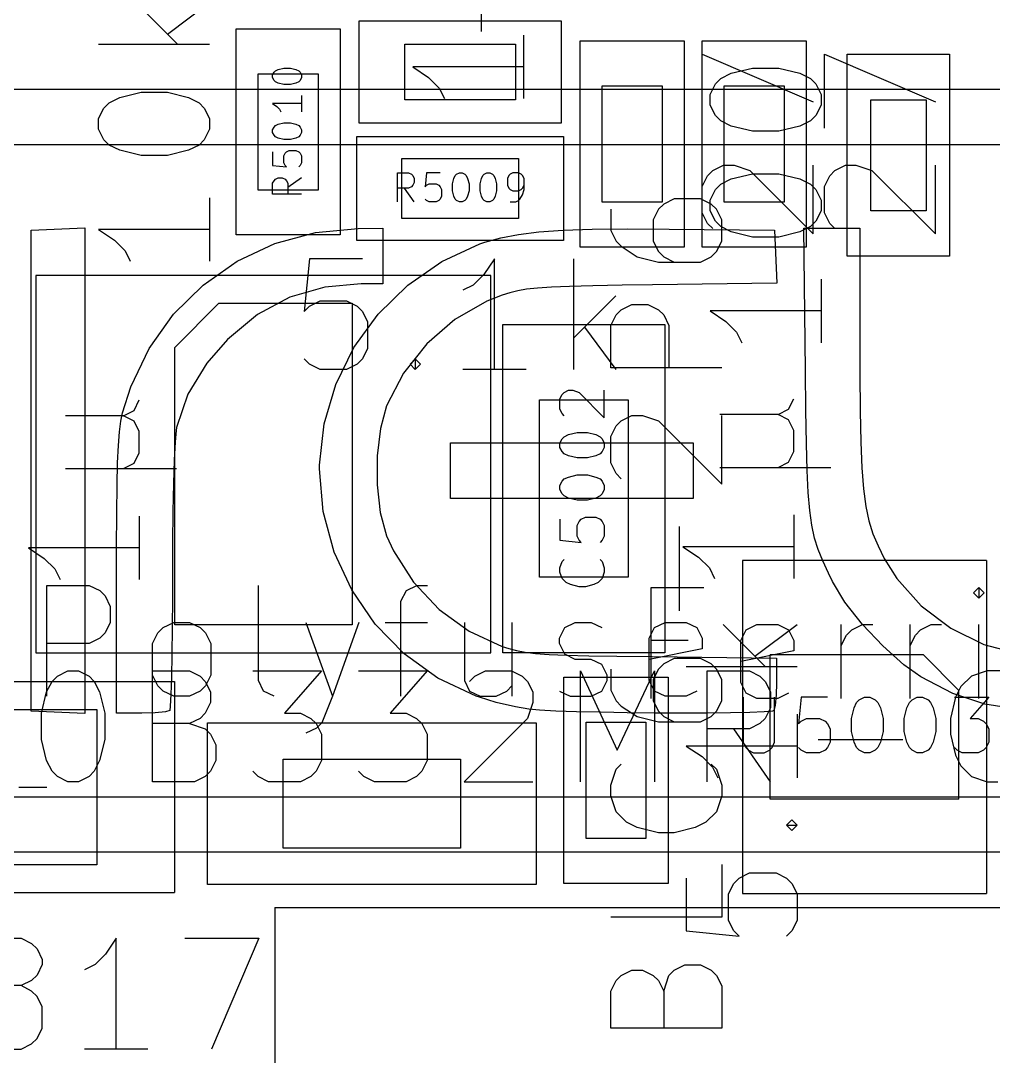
# Model space of a CAD drawing. Extents: x 0 to 141, y 0 to 216.
# Drawn here: x 107.6 to 116.36, y 23.16 to 32.5 of the extents above; entities that cross this region are included whole.
import ezdxf

# ---------------------------------------------------------------- set-up
doc = ezdxf.new("R2010")
doc.units = 0
doc.layers.get('0').update_dxf_attribs({"linetype": 'CONTINUOUS'})

msp = doc.modelspace()

# ---------------------------------------------------------------- linework, layer by layer
at = {"color": 0}
for p, q in [((111.748, 33.3981), (111.748, 32.399)), ((108.634, 32.6609), (109.014, 32.2805)), ((108.919, 32.3756), (109.3, 32.6609)), ((110.647, 31.5736), (110.647, 32.4941)), ((110.647, 32.4941), (112.467, 32.4941)), ((112.467, 32.4941), (112.467, 31.5736)), ((109.538, 32.4239), (110.477, 32.4239)), ((109.538, 30.5649), (109.538, 32.4239)), ((110.477, 32.4239), (110.477, 30.5649)), ((112.13, 32.3646), (112.13, 31.7941)), ((112.638, 30.4546), (112.638, 32.3136)), ((112.638, 32.3136), (113.578, 32.3136)), ((113.578, 32.3136), (113.578, 30.4546)), ((113.738, 30.4546), (113.738, 32.3136)), ((113.738, 32.3136), (114.677, 32.3136)), ((114.677, 32.3136), (114.677, 30.4546)), ((109.3, 32.2805), (108.3, 32.2805)), ((111.058, 31.7845), (111.058, 32.2847)), ((111.058, 32.2847), (112.058, 32.2847)), ((112.058, 32.2847), (112.058, 31.7845)), ((113.74, 31.5268), (113.74, 32.1937)), ((113.74, 32.1937), (114.74, 31.7652)), ((114.84, 31.5268), (114.84, 32.1937)), ((114.84, 32.1937), (115.841, 31.7652)), ((115.047, 32.1937), (115.968, 32.1937)), ((115.047, 30.3747), (115.047, 32.1937)), ((115.968, 32.1937), (115.968, 30.3747)), ((109.737, 32.0187), (110.278, 32.0187)), ((109.737, 30.9687), (109.737, 32.0187)), ((109.868, 32.0077), (109.881, 32.0325)), ((109.881, 32.0325), (109.893, 32.0449)), ((109.893, 32.0449), (109.918, 32.0573)), ((109.918, 32.0573), (109.968, 32.0697)), ((109.968, 32.0697), (110.03, 32.0697)), ((110.03, 32.0697), (110.078, 32.0573)), ((110.078, 32.0573), (110.103, 32.0449)), ((110.103, 32.0449), (110.115, 32.0325)), ((110.115, 32.0325), (110.127, 32.0077)), ((110.278, 32.0187), (110.278, 30.9687)), ((112.13, 32.0794), (111.131, 32.0794)), ((111.131, 32.0794), (111.272, 31.9843)), ((113.906, 31.9746), (114.001, 32.0228)), ((114.001, 32.0228), (114.191, 32.0697)), ((114.191, 32.0697), (114.429, 32.0697)), ((114.429, 32.0697), (114.62, 32.0228)), ((114.62, 32.0228), (114.715, 31.9746)), ((109.868, 31.9829), (109.868, 32.0077)), ((109.881, 31.9581), (109.868, 31.9829)), ((109.893, 31.9457), (109.881, 31.9581)), ((109.918, 31.9333), (109.893, 31.9457)), ((109.968, 31.9209), (109.918, 31.9333)), ((110.078, 31.9333), (110.03, 31.9209)), ((110.103, 31.9457), (110.078, 31.9333)), ((110.115, 31.9581), (110.103, 31.9457)), ((110.127, 31.9829), (110.115, 31.9581)), ((110.127, 32.0077), (110.127, 31.9829)), ((111.272, 31.9843), (111.369, 31.8892)), ((113.811, 31.8313), (113.858, 31.9278)), ((113.858, 31.9278), (113.906, 31.9746)), ((114.715, 31.9746), (114.763, 31.9278)), ((114.763, 31.9278), (114.81, 31.8313)), ((102.085, 31.8782), (126.661, 31.8782)), ((108.49, 31.8037), (108.682, 31.852)), ((108.682, 31.852), (108.919, 31.852)), ((108.919, 31.852), (109.11, 31.8037)), ((110.03, 31.9209), (109.968, 31.9209)), ((111.369, 31.8892), (111.416, 31.7941)), ((112.838, 30.8598), (112.838, 31.9098)), ((112.838, 31.9098), (113.378, 31.9098)), ((113.378, 31.9098), (113.378, 30.8598)), ((113.811, 31.7362), (113.811, 31.8313)), ((113.938, 30.8598), (113.938, 31.9098)), ((113.938, 31.9098), (114.478, 31.9098)), ((114.478, 31.9098), (114.478, 30.8598)), ((114.81, 31.8313), (114.81, 31.7362)), ((108.348, 31.7087), (108.395, 31.7555)), ((108.395, 31.7555), (108.49, 31.8037)), ((109.11, 31.8037), (109.206, 31.7555)), ((109.206, 31.7555), (109.252, 31.7087)), ((110.127, 31.7486), (109.868, 31.7486)), ((109.868, 31.7486), (109.905, 31.7238)), ((110.127, 31.823), (110.127, 31.6742)), ((112.058, 31.7845), (111.058, 31.7845)), ((113.858, 31.6411), (113.811, 31.7362)), ((114.81, 31.7362), (114.763, 31.6411)), ((115.258, 31.7845), (115.758, 31.7845)), ((115.258, 30.784), (115.258, 31.7845)), ((115.758, 31.7845), (115.758, 30.784)), ((108.3, 31.6136), (108.348, 31.7087)), ((109.252, 31.7087), (109.3, 31.6136)), ((109.905, 31.7238), (109.93, 31.699)), ((109.93, 31.699), (109.942, 31.6742)), ((108.3, 31.5185), (108.3, 31.6136)), ((109.3, 31.6136), (109.3, 31.5185)), ((109.881, 31.5378), (109.893, 31.5502)), ((109.893, 31.5502), (109.918, 31.5626)), ((109.918, 31.5626), (109.968, 31.575)), ((109.968, 31.575), (110.03, 31.575)), ((110.03, 31.575), (110.078, 31.5626)), ((110.078, 31.5626), (110.103, 31.5502)), ((110.103, 31.5502), (110.115, 31.5378)), ((112.467, 31.5736), (110.647, 31.5736)), ((113.906, 31.5943), (113.858, 31.6411)), ((114.001, 31.5461), (113.906, 31.5943)), ((114.715, 31.5943), (114.62, 31.5461)), ((114.763, 31.6411), (114.715, 31.5943)), ((108.348, 31.4234), (108.3, 31.5185)), ((109.3, 31.5185), (109.252, 31.4234)), ((109.868, 31.513), (109.881, 31.5378)), ((109.868, 31.4882), (109.868, 31.513)), ((109.881, 31.4634), (109.868, 31.4882)), ((109.893, 31.4509), (109.881, 31.4634)), ((110.115, 31.4634), (110.103, 31.4509)), ((110.115, 31.5378), (110.127, 31.513)), ((110.127, 31.4882), (110.115, 31.4634)), ((110.127, 31.513), (110.127, 31.4882)), ((114.191, 31.4992), (114.001, 31.5461)), ((114.429, 31.4992), (114.191, 31.4992)), ((114.62, 31.5461), (114.429, 31.4992)), ((126.661, 31.3779), (102.085, 31.3779)), ((108.395, 31.3752), (108.348, 31.4234)), ((108.49, 31.3283), (108.395, 31.3752)), ((109.206, 31.3752), (109.11, 31.3283)), ((109.252, 31.4234), (109.206, 31.3752)), ((109.918, 31.4386), (109.893, 31.4509)), ((109.968, 31.4262), (109.918, 31.4386)), ((110.03, 31.4262), (109.968, 31.4262)), ((110.078, 31.4386), (110.03, 31.4262)), ((110.103, 31.4509), (110.078, 31.4386)), ((110.628, 31.4537), (112.488, 31.4537)), ((110.628, 30.5139), (110.628, 31.4537)), ((112.488, 31.4537), (112.488, 30.5139)), ((108.682, 31.2801), (108.49, 31.3283)), ((108.919, 31.2801), (108.682, 31.2801)), ((109.11, 31.3283), (108.919, 31.2801)), ((109.868, 31.3145), (109.868, 31.1905)), ((109.968, 31.2773), (109.98, 31.3021)), ((109.968, 31.2153), (109.968, 31.2773)), ((109.98, 31.3021), (109.992, 31.3145)), ((109.992, 31.3145), (110.017, 31.3269)), ((110.017, 31.3269), (110.078, 31.3269)), ((110.078, 31.3269), (110.103, 31.3145)), ((110.103, 31.3145), (110.115, 31.3021)), ((110.115, 31.3021), (110.127, 31.2773)), ((110.127, 31.2773), (110.127, 31.2153)), ((109.868, 31.1905), (109.992, 31.1781)), ((109.98, 31.1905), (109.968, 31.2153)), ((109.992, 31.1781), (109.98, 31.1905)), ((110.115, 31.1905), (110.103, 31.1781)), ((110.127, 31.2153), (110.115, 31.1905)), ((111.033, 31.2539), (112.083, 31.2539)), ((111.033, 30.7137), (111.033, 31.2539)), ((112.083, 31.2539), (112.083, 30.7137)), ((113.836, 31.1464), (113.931, 31.1933)), ((113.931, 31.1933), (114.026, 31.1933)), ((114.026, 31.1933), (114.169, 31.1464)), ((114.74, 30.5745), (114.74, 31.1933)), ((114.935, 31.1464), (115.03, 31.1933)), ((115.03, 31.1933), (115.125, 31.1933)), ((115.125, 31.1933), (115.269, 31.1464)), ((115.841, 30.5745), (115.841, 31.1933)), ((110.994, 30.8639), (110.994, 31.1244)), ((110.994, 31.1244), (111.093, 31.1244)), ((111.093, 31.1244), (111.118, 31.112)), ((111.118, 31.112), (111.131, 31.0996)), ((111.131, 31.0996), (111.143, 31.0747)), ((111.254, 31.1244), (111.242, 31.0003)), ((111.379, 31.1244), (111.254, 31.1244)), ((111.501, 31.0747), (111.514, 31.0996)), ((111.514, 31.0996), (111.526, 31.112)), ((111.526, 31.112), (111.551, 31.1244)), ((111.551, 31.1244), (111.576, 31.1244)), ((111.576, 31.1244), (111.601, 31.112)), ((111.601, 31.112), (111.613, 31.0996)), ((111.613, 31.0996), (111.625, 31.0747)), ((111.749, 31.0747), (111.762, 31.0996)), ((111.762, 31.0996), (111.774, 31.112)), ((111.774, 31.112), (111.799, 31.1244)), ((111.799, 31.1244), (111.824, 31.1244)), ((111.824, 31.1244), (111.849, 31.112)), ((111.849, 31.112), (111.861, 31.0996)), ((111.861, 31.0996), (111.873, 31.0747)), ((111.997, 31.0996), (111.985, 31.0747)), ((112.01, 31.112), (111.997, 31.0996)), ((112.034, 31.1244), (112.01, 31.112)), ((112.084, 31.1244), (112.034, 31.1244)), ((112.109, 31.112), (112.084, 31.1244)), ((112.121, 31.0996), (112.109, 31.112)), ((112.134, 31.0747), (112.121, 31.0996)), ((113.74, 31.0031), (113.787, 31.0982)), ((113.787, 31.0982), (113.836, 31.1464)), ((114.001, 31.0706), (114.191, 31.1175)), ((114.169, 31.1464), (114.74, 30.5745)), ((114.191, 31.1175), (114.429, 31.1175)), ((114.429, 31.1175), (114.62, 31.0706)), ((114.84, 31.0031), (114.888, 31.0982)), ((114.888, 31.0982), (114.935, 31.1464)), ((115.269, 31.1464), (115.841, 30.5745)), ((109.868, 31.0307), (109.881, 31.0541)), ((109.868, 30.9315), (109.868, 31.0307)), ((109.881, 31.0541), (109.893, 31.0665)), ((109.893, 31.0665), (109.918, 31.0789)), ((109.918, 31.0789), (109.955, 31.0789)), ((109.955, 31.0789), (109.98, 31.0665)), ((109.98, 31.0665), (109.992, 31.0541)), ((109.992, 31.0541), (110.005, 31.0307)), ((110.127, 31.0789), (110.005, 30.9935)), ((110.005, 31.0307), (110.005, 30.9315)), ((111.118, 31.0003), (111.093, 30.9879)), ((111.131, 31.0128), (111.118, 31.0003)), ((111.143, 31.0376), (111.131, 31.0128)), ((111.143, 31.0747), (111.143, 31.0376)), ((111.242, 31.0003), (111.254, 31.0128)), ((111.254, 31.0128), (111.28, 31.0251)), ((111.28, 31.0251), (111.341, 31.0251)), ((111.341, 31.0251), (111.366, 31.0128)), ((111.366, 31.0128), (111.379, 31.0003)), ((111.379, 31.0003), (111.391, 30.9755)), ((111.489, 31.0251), (111.501, 31.0747)), ((111.489, 30.9631), (111.489, 31.0251)), ((111.625, 31.0747), (111.638, 31.0251)), ((111.638, 31.0251), (111.638, 30.9631)), ((111.737, 31.0251), (111.749, 31.0747)), ((111.737, 30.9631), (111.737, 31.0251)), ((111.873, 31.0747), (111.886, 31.0251)), ((111.886, 31.0251), (111.886, 30.9631)), ((111.985, 31.0747), (111.985, 31.0128)), ((111.985, 31.0128), (111.997, 30.9879)), ((112.121, 30.9879), (112.134, 31.0128)), ((112.134, 30.9755), (112.134, 31.0747)), ((113.74, 30.7647), (113.74, 31.0031)), ((113.858, 30.9742), (113.906, 31.0224)), ((113.906, 31.0224), (114.001, 31.0706)), ((114.62, 31.0706), (114.715, 31.0224)), ((114.715, 31.0224), (114.763, 30.9742)), ((114.84, 30.7647), (114.84, 31.0031)), ((109.3, 30.8997), (109.3, 30.3279)), ((110.278, 30.9687), (109.737, 30.9687)), ((110.127, 30.9315), (109.868, 30.9315)), ((111.093, 30.9879), (110.994, 30.9879)), ((111.143, 30.8639), (111.056, 30.9879)), ((111.391, 30.9135), (111.379, 30.8887)), ((111.391, 30.9755), (111.391, 30.9135)), ((111.501, 30.9135), (111.489, 30.9631)), ((111.514, 30.8887), (111.501, 30.9135)), ((111.625, 30.9135), (111.613, 30.8887)), ((111.638, 30.9631), (111.625, 30.9135)), ((111.749, 30.9135), (111.737, 30.9631)), ((111.762, 30.8887), (111.749, 30.9135)), ((111.873, 30.9135), (111.861, 30.8887)), ((111.886, 30.9631), (111.873, 30.9135)), ((111.997, 30.9879), (112.01, 30.9755)), ((112.01, 30.9755), (112.034, 30.9631)), ((112.034, 30.9631), (112.084, 30.9631)), ((112.084, 30.9631), (112.109, 30.9755)), ((112.097, 30.8887), (112.121, 30.9259)), ((112.109, 30.9755), (112.121, 30.9879)), ((112.121, 30.9259), (112.134, 30.9755)), ((113.811, 30.8791), (113.858, 30.9742)), ((114.763, 30.9742), (114.81, 30.8791)), ((111.254, 30.8763), (111.242, 30.8887)), ((111.28, 30.8639), (111.254, 30.8763)), ((111.341, 30.8639), (111.28, 30.8639)), ((111.366, 30.8763), (111.341, 30.8639)), ((111.379, 30.8887), (111.366, 30.8763)), ((111.526, 30.8763), (111.514, 30.8887)), ((111.551, 30.8639), (111.526, 30.8763)), ((111.576, 30.8639), (111.551, 30.8639)), ((111.601, 30.8763), (111.576, 30.8639)), ((111.613, 30.8887), (111.601, 30.8763)), ((111.774, 30.8763), (111.762, 30.8887)), ((111.799, 30.8639), (111.774, 30.8763)), ((111.824, 30.8639), (111.799, 30.8639)), ((111.849, 30.8763), (111.824, 30.8639)), ((111.861, 30.8887), (111.849, 30.8763)), ((112.01, 30.8639), (112.059, 30.8639)), ((112.059, 30.8639), (112.084, 30.8763)), ((112.084, 30.8763), (112.097, 30.8887)), ((113.378, 30.8598), (112.838, 30.8598)), ((113.392, 30.8433), (113.344, 30.7964)), ((113.487, 30.8915), (113.392, 30.8433)), ((113.725, 30.8915), (113.487, 30.8915)), ((113.821, 30.8433), (113.725, 30.8915)), ((113.811, 30.784), (113.811, 30.8791)), ((113.867, 30.7964), (113.821, 30.8433)), ((114.478, 30.8598), (113.938, 30.8598)), ((114.81, 30.8791), (114.81, 30.784)), ((112.083, 30.7137), (111.033, 30.7137)), ((112.915, 30.7964), (112.915, 30.6048)), ((113.344, 30.7964), (113.297, 30.7013)), ((113.787, 30.6696), (113.74, 30.7647)), ((113.858, 30.6889), (113.811, 30.784)), ((113.915, 30.7013), (113.867, 30.7964)), ((114.81, 30.784), (114.763, 30.6889)), ((114.888, 30.6696), (114.84, 30.7647)), ((115.758, 30.784), (115.258, 30.784)), ((107.691, 30.6076), (108.175, 30.6283)), ((108.175, 30.6283), (108.175, 26.2516)), ((110.254, 30.5883), (110.639, 30.6241)), ((110.639, 30.6241), (110.862, 30.6255)), ((110.862, 30.6255), (110.862, 30.1239)), ((112.485, 30.6076), (112.748, 30.6173)), ((112.748, 30.6173), (113.064, 30.62)), ((113.064, 30.62), (113.441, 30.6173)), ((113.297, 30.7013), (113.297, 30.5098)), ((113.441, 30.6173), (114.391, 30.6076)), ((113.836, 30.6228), (113.787, 30.6696)), ((113.906, 30.6421), (113.858, 30.6889)), ((114.001, 30.5938), (113.906, 30.6421)), ((113.915, 30.5098), (113.915, 30.7013)), ((114.715, 30.6421), (114.62, 30.5938)), ((114.669, 29.344), (114.654, 30.6255)), ((114.654, 30.6255), (115.161, 30.6255)), ((114.763, 30.6889), (114.715, 30.6421)), ((114.935, 30.6228), (114.888, 30.6696)), ((115.161, 30.6255), (115.161, 29.4872)), ((107.691, 26.2723), (107.691, 30.6076)), ((109.3, 30.6131), (108.3, 30.6131)), ((108.3, 30.6131), (108.443, 30.518)), ((110.477, 30.5649), (109.538, 30.5649)), ((109.887, 30.4877), (110.254, 30.5883)), ((111.781, 30.4987), (111.924, 30.5387)), ((111.924, 30.5387), (112.083, 30.569)), ((112.083, 30.569), (112.266, 30.5925)), ((112.266, 30.5925), (112.485, 30.6076)), ((112.915, 30.6048), (112.963, 30.5098)), ((114.191, 30.5456), (114.001, 30.5938)), ((114.429, 30.5456), (114.191, 30.5456)), ((114.391, 30.6076), (114.411, 30.1294)), ((114.62, 30.5938), (114.429, 30.5456)), ((108.443, 30.518), (108.538, 30.423)), ((109.548, 30.3279), (109.887, 30.4877)), ((112.488, 30.5139), (110.628, 30.5139)), ((111.392, 30.3265), (111.735, 30.4836)), ((111.735, 30.4836), (111.781, 30.4987)), ((113.578, 30.4546), (112.638, 30.4546)), ((112.963, 30.5098), (113.01, 30.4629)), ((113.01, 30.4629), (113.153, 30.3678)), ((113.297, 30.5098), (113.344, 30.4147)), ((114.677, 30.4546), (113.738, 30.4546)), ((113.867, 30.4147), (113.915, 30.5098)), ((108.538, 30.423), (108.585, 30.3279)), ((110.2, 30.3513), (110.153, 29.8759)), ((110.677, 30.3513), (110.2, 30.3513)), ((111.868, 30.3513), (111.771, 30.2093)), ((111.868, 29.3522), (111.868, 30.3513)), ((112.582, 29.3522), (112.582, 30.3513)), ((113.153, 30.3678), (113.344, 30.3196)), ((113.344, 30.4147), (113.392, 30.3678)), ((113.392, 30.3678), (113.487, 30.3196)), ((113.725, 30.3196), (113.821, 30.3678)), ((113.821, 30.3678), (113.867, 30.4147)), ((115.968, 30.3747), (115.047, 30.3747)), ((109.243, 30.1129), (109.548, 30.3279)), ((111.085, 30.1129), (111.392, 30.3265)), ((113.344, 30.3196), (113.725, 30.3196)), ((107.735, 30.1997), (107.735, 26.7987)), ((111.835, 30.1997), (107.735, 30.1997)), ((111.771, 30.2093), (111.676, 30.1129)), ((111.835, 26.7987), (111.835, 30.1997)), ((114.81, 30.1653), (114.81, 29.5934)), ((108.975, 29.8497), (109.243, 30.1129)), ((110.338, 30.095), (110.023, 30.004)), ((110.666, 30.1239), (110.338, 30.095)), ((110.862, 30.1239), (110.666, 30.1239)), ((110.819, 29.8524), (111.085, 30.1129)), ((111.676, 30.1129), (111.581, 30.0661)), ((112.077, 30.0619), (112.007, 30.044)), ((112.157, 30.0757), (112.077, 30.0619)), ((112.256, 30.0867), (112.157, 30.0757)), ((112.382, 30.095), (112.256, 30.0867)), ((112.544, 30.1019), (112.382, 30.095)), ((112.754, 30.1074), (112.544, 30.1019)), ((113.017, 30.1115), (112.754, 30.1074)), ((113.291, 30.1157), (113.017, 30.1115)), ((114.411, 30.1294), (113.291, 30.1157)), ((110.023, 30.004), (109.732, 29.8469)), ((110.2, 29.9227), (110.295, 29.9709)), ((110.295, 29.9709), (110.534, 29.9709)), ((110.534, 29.9709), (110.629, 29.9227)), ((111.799, 29.9682), (111.511, 29.8028)), ((111.937, 30.022), (111.799, 29.9682)), ((112.007, 30.044), (111.937, 30.022)), ((112.962, 30.0178), (112.582, 29.6375)), ((108.985, 29.5493), (109.384, 29.9489)), ((109.384, 29.9489), (110.585, 29.9489)), ((110.153, 29.8759), (110.2, 29.9227)), ((110.585, 29.9489), (110.585, 27.0495)), ((110.629, 29.9227), (110.677, 29.8759)), ((110.677, 29.8759), (110.724, 29.7808)), ((112.963, 29.8442), (113.01, 29.891)), ((113.01, 29.891), (113.105, 29.9393)), ((113.105, 29.9393), (113.249, 29.9393)), ((113.249, 29.9393), (113.344, 29.891)), ((113.344, 29.891), (113.392, 29.8442)), ((114.81, 29.88), (113.811, 29.88)), ((113.811, 29.88), (113.953, 29.7849)), ((108.756, 29.5424), (108.975, 29.8497)), ((109.732, 29.8469), (109.462, 29.6223)), ((110.601, 29.5506), (110.819, 29.8524)), ((110.724, 29.7808), (110.724, 29.5424)), ((111.511, 29.8028), (111.257, 29.5837)), ((112.915, 29.7477), (112.963, 29.8442)), ((113.392, 29.8442), (113.439, 29.7477)), ((113.953, 29.7849), (114.048, 29.6885)), ((111.942, 26.7987), (111.942, 29.7587)), ((111.942, 29.7587), (113.403, 29.7587)), ((112.677, 29.7326), (112.962, 29.3522)), ((112.915, 29.3674), (112.915, 29.7477)), ((113.403, 29.7587), (113.403, 26.7987)), ((113.439, 29.7477), (113.439, 29.3674)), ((114.048, 29.6885), (114.096, 29.5934)), ((109.462, 29.6223), (109.274, 29.4087)), ((108.591, 29.1965), (108.756, 29.5424)), ((108.985, 27.0495), (108.985, 29.5493)), ((110.436, 29.2185), (110.601, 29.5506)), ((110.724, 29.5424), (110.677, 29.4473)), ((111.257, 29.5837), (111.048, 29.3205)), ((109.274, 29.4087), (109.105, 29.1303)), ((110.2, 29.3991), (110.153, 29.4473)), ((110.677, 29.4473), (110.629, 29.3991)), ((111.106, 29.3991), (111.153, 29.4473)), ((111.153, 29.4473), (111.201, 29.3991)), ((111.153, 29.4473), (111.153, 29.3522)), ((115.161, 29.4872), (115.161, 29.3178)), ((110.295, 29.3522), (110.2, 29.3991)), ((110.534, 29.3522), (110.295, 29.3522)), ((110.629, 29.3991), (110.534, 29.3522)), ((111.048, 29.3205), (110.895, 29.0242)), ((111.153, 29.3522), (111.106, 29.3991)), ((111.201, 29.3991), (111.153, 29.3522)), ((112.153, 29.3522), (111.581, 29.3522)), ((113.915, 29.3674), (112.915, 29.3674)), ((114.674, 28.9829), (114.669, 29.344)), ((115.161, 29.3178), (115.164, 28.9774)), ((110.331, 28.8616), (110.436, 29.2185)), ((108.516, 28.9609), (108.591, 29.1965)), ((109.105, 29.1303), (109.001, 28.83)), ((112.457, 29.089), (112.477, 29.1262)), ((112.477, 29.1262), (112.496, 29.1455)), ((112.496, 29.1455), (112.533, 29.1648)), ((112.533, 29.1648), (112.572, 29.1648)), ((112.572, 29.1648), (112.629, 29.1455)), ((112.629, 29.1455), (112.857, 28.9168)), ((112.857, 28.9168), (112.857, 29.1648)), ((108.62, 28.9829), (108.666, 29.0794)), ((112.273, 27.4794), (112.273, 29.0794)), ((112.273, 29.0794), (113.072, 29.0794)), ((112.457, 28.9939), (112.457, 29.089)), ((113.072, 29.0794), (113.072, 27.4794)), ((114.518, 28.9939), (114.565, 29.089)), ((108.525, 28.936), (108.001, 28.936)), ((108.5, 28.8864), (108.516, 28.9609)), ((108.525, 28.936), (108.62, 28.9829)), ((108.62, 28.8878), (108.525, 28.936)), ((110.895, 29.0242), (110.839, 28.8217)), ((112.477, 28.9553), (112.457, 28.9939)), ((112.496, 28.936), (112.477, 28.9553)), ((113.01, 28.8906), (113.105, 28.9388)), ((113.105, 28.9388), (113.2, 28.9388)), ((113.2, 28.9388), (113.344, 28.8906)), ((114.423, 28.9457), (113.899, 28.9457)), ((113.915, 28.32), (113.915, 28.9388)), ((114.423, 28.9457), (114.518, 28.9939)), ((114.518, 28.8988), (114.423, 28.9457)), ((114.679, 28.6852), (114.674, 28.9829)), ((115.164, 28.9774), (115.17, 28.6963)), ((108.489, 28.7914), (108.5, 28.8864)), ((108.666, 28.7927), (108.62, 28.8878)), ((110.29, 28.4909), (110.331, 28.8616)), ((112.915, 28.7486), (112.963, 28.8437)), ((112.963, 28.8437), (113.01, 28.8906)), ((113.344, 28.8906), (113.915, 28.32)), ((114.565, 28.8037), (114.518, 28.8988)), ((108.479, 28.6687), (108.489, 28.7914)), ((108.666, 28.6026), (108.666, 28.7927)), ((108.997, 28.8037), (108.988, 28.699)), ((109.001, 28.83), (108.997, 28.8037)), ((110.839, 28.8217), (110.809, 28.5736)), ((112.496, 28.7459), (112.533, 28.7652)), ((112.533, 28.7652), (112.611, 28.7845)), ((112.611, 28.7845), (112.705, 28.7845)), ((112.705, 28.7845), (112.781, 28.7652)), ((112.781, 28.7652), (112.82, 28.7459)), ((114.565, 28.6122), (114.565, 28.8037)), ((108.471, 28.5102), (108.479, 28.6687)), ((108.988, 28.699), (108.981, 28.5364)), ((111.471, 28.6907), (113.657, 28.6907)), ((111.471, 28.1892), (111.471, 28.6907)), ((112.457, 28.6894), (112.477, 28.7266)), ((112.457, 28.6508), (112.457, 28.6894)), ((112.477, 28.7266), (112.496, 28.7459)), ((112.82, 28.7459), (112.838, 28.7266)), ((112.838, 28.7266), (112.857, 28.6894)), ((112.857, 28.6894), (112.857, 28.6508)), ((112.915, 28.5102), (112.915, 28.7486)), ((113.657, 28.6907), (113.657, 28.1892)), ((114.686, 28.4413), (114.679, 28.6852)), ((115.17, 28.6963), (115.179, 28.4648)), ((108.62, 28.5075), (108.666, 28.6026)), ((110.809, 28.5736), (110.809, 28.3118)), ((112.477, 28.6122), (112.457, 28.6508)), ((112.496, 28.5929), (112.477, 28.6122)), ((112.533, 28.575), (112.496, 28.5929)), ((112.611, 28.5557), (112.533, 28.575)), ((112.781, 28.575), (112.705, 28.5557)), ((112.82, 28.5929), (112.781, 28.575)), ((112.838, 28.6122), (112.82, 28.5929)), ((112.857, 28.6508), (112.838, 28.6122)), ((114.518, 28.5171), (114.565, 28.6122)), ((108.467, 28.309), (108.471, 28.5102)), ((108.525, 28.4593), (108.62, 28.5075)), ((108.981, 28.5364), (108.974, 28.3242)), ((110.29, 28.4579), (110.29, 28.4909)), ((112.705, 28.5557), (112.611, 28.5557)), ((112.963, 28.4152), (112.915, 28.5102)), ((113.899, 28.4703), (114.898, 28.4703)), ((114.423, 28.4703), (114.518, 28.5171)), ((108.001, 28.4593), (109, 28.4593)), ((110.324, 28.0734), (110.29, 28.4579)), ((112.496, 28.3656), (112.533, 28.3834)), ((112.533, 28.3834), (112.611, 28.4027)), ((112.611, 28.4027), (112.705, 28.4027)), ((112.705, 28.4027), (112.781, 28.3834)), ((112.781, 28.3834), (112.82, 28.3656)), ((113.01, 28.3669), (112.963, 28.4152)), ((114.695, 28.2429), (114.686, 28.4413)), ((115.179, 28.4648), (115.193, 28.2759)), ((108.464, 28.0569), (108.467, 28.309)), ((108.974, 28.3242), (108.968, 28.072)), ((110.809, 28.3118), (110.837, 28.0638)), ((112.457, 28.3077), (112.477, 28.3463)), ((112.457, 28.2704), (112.457, 28.3077)), ((112.477, 28.3463), (112.496, 28.3656)), ((112.82, 28.3656), (112.838, 28.3463)), ((112.838, 28.3463), (112.857, 28.3077)), ((112.857, 28.3077), (112.857, 28.2704)), ((113.657, 28.1892), (111.471, 28.1892)), ((112.477, 28.2319), (112.457, 28.2704)), ((112.496, 28.2126), (112.477, 28.2319)), ((112.533, 28.1933), (112.496, 28.2126)), ((112.611, 28.174), (112.533, 28.1933)), ((112.781, 28.1933), (112.705, 28.174)), ((112.82, 28.2126), (112.781, 28.1933)), ((112.838, 28.2319), (112.82, 28.2126)), ((112.857, 28.2704), (112.838, 28.2319)), ((114.709, 28.0817), (114.695, 28.2429)), ((115.193, 28.2759), (115.214, 28.1189)), ((112.705, 28.174), (112.611, 28.174)), ((115.214, 28.1189), (115.241, 27.9879)), ((108.461, 27.744), (108.464, 28.0569)), ((108.666, 28.0307), (108.666, 27.4602)), ((108.968, 28.072), (108.966, 27.7909)), ((110.422, 27.7068), (110.324, 28.0734)), ((110.837, 28.0638), (110.895, 27.8543)), ((112.457, 28.0031), (112.457, 27.8129)), ((112.629, 27.9838), (112.648, 28.0031)), ((112.648, 28.0031), (112.686, 28.0224)), ((112.686, 28.0224), (112.781, 28.0224)), ((112.781, 28.0224), (112.82, 28.0031)), ((112.82, 28.0031), (112.838, 27.9838)), ((114.565, 28.0417), (114.565, 27.4698)), ((114.727, 27.948), (114.709, 28.0817)), ((112.611, 27.9466), (112.629, 27.9838)), ((112.611, 27.8501), (112.611, 27.9466)), ((112.838, 27.9838), (112.857, 27.9466)), ((112.857, 27.9466), (112.857, 27.8501)), ((113.534, 27.1763), (113.534, 27.9383)), ((114.752, 27.8336), (114.727, 27.948)), ((115.241, 27.9879), (115.278, 27.8708)), ((110.895, 27.8543), (110.956, 27.7179)), ((112.629, 27.8129), (112.611, 27.8501)), ((112.857, 27.8501), (112.838, 27.8129)), ((114.785, 27.7303), (114.752, 27.8336)), ((115.278, 27.8708), (115.324, 27.762)), ((108.666, 27.7454), (107.667, 27.7454)), ((107.667, 27.7454), (107.81, 27.6503)), ((108.461, 26.2544), (108.461, 27.744)), ((108.966, 27.7909), (108.964, 27.4877)), ((112.457, 27.8129), (112.648, 27.7937)), ((112.648, 27.7937), (112.629, 27.8129)), ((112.838, 27.8129), (112.82, 27.7937)), ((114.565, 27.7551), (113.566, 27.7551)), ((113.566, 27.7551), (113.707, 27.66)), ((114.826, 27.6283), (114.785, 27.7303)), ((115.324, 27.762), (115.379, 27.6503)), ((107.81, 27.6503), (107.904, 27.5553)), ((110.581, 27.3665), (110.422, 27.7068)), ((110.956, 27.7179), (111.136, 27.4354)), ((112.477, 27.6228), (112.496, 27.6407)), ((112.82, 27.6407), (112.838, 27.6228)), ((113.707, 27.66), (113.804, 27.5649)), ((116.302, 27.6297), (114.103, 27.6297)), ((114.103, 27.6297), (114.103, 24.6297)), ((115.379, 27.6503), (115.493, 27.4684)), ((116.302, 27.6297), (116.302, 24.6297)), ((107.904, 27.5553), (107.953, 27.4602)), ((112.457, 27.5649), (112.477, 27.6228)), ((112.457, 27.5263), (112.457, 27.5649)), ((112.838, 27.6228), (112.857, 27.5649)), ((112.857, 27.5649), (112.857, 27.5263)), ((113.804, 27.5649), (113.851, 27.4698)), ((114.876, 27.518), (114.826, 27.6283)), ((108.964, 27.4877), (108.964, 27.2948)), ((113.072, 27.4794), (112.273, 27.4794)), ((112.477, 27.4698), (112.457, 27.5263)), ((112.514, 27.4312), (112.477, 27.4698)), ((112.838, 27.4698), (112.801, 27.4312)), ((112.857, 27.5263), (112.838, 27.4698)), ((114.913, 27.4423), (114.876, 27.518)), ((115.493, 27.4684), (115.714, 27.2232)), ((107.834, 26.4074), (107.834, 27.4064)), ((107.834, 27.4064), (108.215, 27.4064)), ((108.215, 27.4064), (108.31, 27.3596)), ((108.31, 27.3596), (108.358, 27.3113)), ((109.739, 26.5493), (109.739, 27.4064)), ((110.793, 27.0578), (110.581, 27.3665)), ((111.024, 27.2631), (111.073, 27.3596)), ((111.073, 27.3596), (111.168, 27.4064)), ((111.136, 27.4354), (111.368, 27.1901)), ((111.168, 27.4064), (111.263, 27.4064)), ((112.553, 27.4133), (112.514, 27.4312)), ((112.629, 27.394), (112.553, 27.4133)), ((112.686, 27.394), (112.629, 27.394)), ((112.762, 27.4133), (112.686, 27.394)), ((112.801, 27.4312), (112.762, 27.4133)), ((113.279, 26.3867), (113.279, 27.3871)), ((113.279, 27.3871), (113.754, 27.3871)), ((115.026, 27.2562), (114.913, 27.4423)), ((116.231, 27.3871), (116.184, 27.3389)), ((116.279, 27.3389), (116.231, 27.3871)), ((116.231, 27.3871), (116.231, 27.2921)), ((108.358, 27.3113), (108.405, 27.2162)), ((108.964, 27.2948), (108.961, 27.0247)), ((111.024, 26.4074), (111.024, 27.2631)), ((115.183, 27.055), (115.026, 27.2562)), ((116.184, 27.3389), (116.231, 27.2921)), ((116.231, 27.2921), (116.279, 27.3389)), ((108.405, 27.2162), (108.405, 27.0729)), ((111.368, 27.1901), (111.638, 26.9944)), ((115.714, 27.2232), (115.979, 27.022)), ((108.405, 27.0729), (108.358, 26.9779)), ((108.882, 27.0261), (108.977, 27.0729)), ((108.977, 27.0729), (109.12, 27.0729)), ((109.12, 27.0729), (109.215, 27.0261)), ((110.167, 27.0729), (110.406, 26.4074)), ((110.644, 27.0729), (110.406, 26.4074)), ((110.881, 27.0729), (111.263, 27.0729)), ((111.596, 27.0729), (111.596, 26.5493)), ((112.025, 27.0729), (112.025, 26.4074)), ((112.5, 27.0261), (112.595, 27.0729)), ((112.595, 27.0729), (112.739, 27.0729)), ((112.739, 27.0729), (112.834, 27.0261)), ((113.31, 27.0261), (113.406, 27.0729)), ((113.406, 27.0729), (113.596, 27.0729)), ((113.596, 27.0729), (113.691, 27.0261)), ((108.358, 26.9779), (108.31, 26.931)), ((108.786, 26.8828), (108.833, 26.9779)), ((108.833, 26.9779), (108.882, 27.0261)), ((108.961, 27.0247), (108.959, 26.7836)), ((110.585, 27.0495), (108.985, 27.0495)), ((109.215, 27.0261), (109.262, 26.9779)), ((109.262, 26.9779), (109.31, 26.8828)), ((111.053, 26.7904), (110.793, 27.0578)), ((111.638, 26.9944), (111.937, 26.8566)), ((112.454, 26.931), (112.5, 27.0261)), ((113.262, 26.931), (113.31, 27.0261)), ((113.691, 27.0261), (113.739, 26.931)), ((113.928, 27.0536), (114.31, 26.6733)), ((114.088, 26.9103), (114.136, 27.0054)), ((114.136, 27.0054), (114.231, 27.0536)), ((114.215, 26.7684), (114.595, 27.0536)), ((114.231, 27.0536), (114.421, 27.0536)), ((114.421, 27.0536), (114.516, 27.0054)), ((114.516, 27.0054), (114.565, 26.9103)), ((114.993, 26.3867), (114.993, 27.0536)), ((115.04, 26.9586), (115.088, 27.0054)), ((115.088, 27.0054), (115.183, 27.0536)), ((115.366, 26.8607), (115.183, 27.055)), ((115.183, 27.0536), (115.278, 27.0536)), ((115.612, 26.3867), (115.612, 27.0536)), ((115.66, 26.9586), (115.707, 27.0054)), ((115.707, 27.0054), (115.802, 27.0536)), ((115.802, 27.0536), (115.897, 27.0536)), ((115.979, 27.022), (116.276, 26.8745)), ((116.231, 26.3867), (116.231, 27.0536)), ((108.215, 26.8828), (107.834, 26.8828)), ((108.31, 26.931), (108.215, 26.8828)), ((108.786, 26.5975), (108.786, 26.8828)), ((109.31, 26.8828), (109.31, 26.5975)), ((112.454, 26.8828), (112.454, 26.931)), ((112.5, 26.7877), (112.454, 26.8828)), ((113.262, 26.5493), (113.262, 26.931)), ((113.612, 26.9103), (113.279, 26.9103)), ((113.739, 26.931), (113.739, 26.8359)), ((114.088, 26.53), (114.088, 26.9103)), ((114.565, 26.9103), (114.565, 26.8152)), ((114.993, 26.8635), (115.04, 26.9586)), ((115.612, 26.8635), (115.66, 26.9586)), ((107.735, 26.7987), (111.835, 26.7987)), ((111.358, 26.5713), (111.053, 26.7904)), ((111.937, 26.8566), (111.996, 26.8373)), ((113.403, 26.7987), (111.942, 26.7987)), ((111.996, 26.8373), (112.066, 26.8194)), ((112.066, 26.8194), (112.143, 26.8042)), ((112.143, 26.8042), (112.238, 26.7932)), ((112.238, 26.7932), (112.36, 26.7849)), ((113.739, 26.8359), (113.262, 26.7395)), ((114.565, 26.8152), (114.088, 26.7202)), ((115.557, 26.6912), (115.366, 26.8607)), ((116.276, 26.8745), (116.596, 26.7891)), ((108.959, 26.7836), (108.955, 26.5796)), ((112.36, 26.7849), (112.517, 26.7781)), ((112.595, 26.7395), (112.5, 26.7877)), ((112.517, 26.7781), (112.718, 26.7725)), ((112.739, 26.7395), (112.595, 26.7395)), ((112.718, 26.7725), (112.971, 26.7684)), ((112.834, 26.6926), (112.739, 26.7395)), ((112.971, 26.7684), (113.289, 26.7643)), ((113.289, 26.7643), (114.409, 26.7491)), ((113.392, 26.7009), (113.344, 26.6526)), ((113.487, 26.7477), (113.392, 26.7009)), ((113.725, 26.7477), (113.487, 26.7477)), ((113.821, 26.7009), (113.725, 26.7477)), ((113.867, 26.6526), (113.821, 26.7009)), ((115.733, 26.7794), (114.352, 26.7794)), ((114.352, 25.4799), (114.352, 26.7794)), ((114.409, 26.7491), (114.409, 26.5259)), ((115.733, 26.7794), (116.053, 26.4597)), ((107.928, 26.5892), (108.023, 26.6361)), ((108.023, 26.6361), (108.118, 26.6361)), ((108.118, 26.6361), (108.213, 26.5892)), ((108.785, 25.637), (108.785, 26.6361)), ((108.785, 26.6361), (109.119, 26.6361)), ((109.119, 26.6361), (109.214, 26.5892)), ((109.689, 26.6361), (110.308, 26.6361)), ((110.308, 26.6361), (109.974, 26.2558)), ((110.641, 26.6361), (111.26, 26.6361)), ((111.26, 26.6361), (110.928, 26.2558)), ((111.69, 26.5892), (111.785, 26.6361)), ((111.785, 26.6361), (112.022, 26.6361)), ((112.022, 26.6361), (112.118, 26.5892)), ((112.642, 25.637), (112.642, 26.6361)), ((112.642, 26.6361), (112.974, 25.9223)), ((112.882, 26.5975), (112.834, 26.6926)), ((112.915, 26.6526), (112.915, 26.4625)), ((112.974, 25.9223), (113.308, 26.6361)), ((113.344, 26.6526), (113.297, 26.5576)), ((113.308, 26.6361), (113.308, 25.637)), ((114.595, 26.6733), (113.596, 26.6733)), ((113.785, 25.637), (113.785, 26.6361)), ((113.785, 26.6361), (114.165, 26.6361)), ((113.915, 26.5576), (113.867, 26.6526)), ((114.165, 26.6361), (114.26, 26.5892)), ((115.71, 26.5837), (115.557, 26.6912)), ((116.308, 26.6361), (116.166, 26.5892)), ((116.451, 26.6361), (116.308, 26.6361)), ((105.782, 26.5396), (108.982, 26.5396)), ((107.831, 26.4459), (107.88, 26.541)), ((107.88, 26.541), (107.928, 26.5892)), ((108.213, 26.5892), (108.26, 26.541)), ((108.26, 26.541), (108.308, 26.4459)), ((108.833, 26.5024), (108.786, 26.5975)), ((108.955, 26.5796), (108.95, 26.4225)), ((108.982, 26.5396), (108.982, 24.6393)), ((109.214, 26.5892), (109.261, 26.541)), ((109.261, 26.541), (109.309, 26.4459)), ((109.31, 26.5975), (109.262, 26.5024)), ((109.787, 26.4542), (109.739, 26.5493)), ((111.701, 26.4087), (111.358, 26.5713)), ((111.596, 26.5493), (111.643, 26.4542)), ((111.642, 26.541), (111.69, 26.5892)), ((112.118, 26.5892), (112.165, 26.541)), ((112.165, 26.541), (112.214, 26.4459)), ((112.492, 24.7192), (112.492, 26.5796)), ((112.492, 26.5796), (113.432, 26.5796)), ((112.834, 26.4542), (112.882, 26.5493)), ((112.882, 26.5493), (112.882, 26.5975)), ((113.31, 26.4542), (113.262, 26.5493)), ((113.297, 26.5576), (113.297, 26.3674)), ((113.432, 26.5796), (113.432, 24.7192)), ((113.915, 26.3674), (113.915, 26.5576)), ((114.136, 26.4349), (114.088, 26.53)), ((114.26, 26.5892), (114.308, 26.541)), ((114.308, 26.541), (114.356, 26.4459)), ((114.409, 26.5259), (114.406, 26.4197)), ((115.999, 26.4322), (115.71, 26.5837)), ((116.166, 26.5892), (116.071, 26.4942)), ((107.785, 26.2558), (107.831, 26.4459)), ((108.308, 26.4459), (108.356, 26.2558)), ((108.882, 26.4542), (108.833, 26.5024)), ((108.977, 26.4074), (108.882, 26.4542)), ((108.95, 26.4225), (108.945, 26.3192)), ((109.215, 26.4542), (109.12, 26.4074)), ((109.262, 26.5024), (109.215, 26.4542)), ((109.309, 26.4459), (109.309, 26.3508)), ((109.882, 26.4074), (109.787, 26.4542)), ((111.643, 26.4542), (111.738, 26.4074)), ((111.882, 26.4074), (111.977, 26.4542)), ((111.977, 26.4542), (112.025, 26.5024)), ((112.214, 26.4459), (112.214, 26.3508)), ((112.454, 26.4542), (112.548, 26.4074)), ((112.739, 26.4074), (112.834, 26.4542)), ((112.915, 26.4625), (112.963, 26.3674)), ((113.406, 26.4074), (113.31, 26.4542)), ((113.691, 26.4542), (113.596, 26.4074)), ((114.231, 26.3867), (114.136, 26.4349)), ((114.356, 26.4459), (114.356, 26.304)), ((114.406, 26.4197), (114.398, 26.3247)), ((114.516, 26.4349), (114.421, 26.3867)), ((116.286, 26.3371), (115.999, 26.4322)), ((116.071, 26.4942), (116.023, 26.3991)), ((116.053, 25.4799), (116.053, 26.4597)), ((109.12, 26.4074), (108.977, 26.4074)), ((109.309, 26.3508), (109.261, 26.2558)), ((110.406, 26.4074), (110.31, 26.169)), ((111.733, 26.3977), (111.701, 26.4087)), ((111.883, 26.3522), (111.733, 26.3977)), ((111.738, 26.4074), (111.882, 26.4074)), ((112.058, 26.3122), (111.883, 26.3522)), ((112.214, 26.3508), (112.165, 26.2075)), ((112.548, 26.4074), (112.739, 26.4074)), ((112.963, 26.3674), (113.01, 26.3192)), ((113.297, 26.3674), (113.344, 26.2723)), ((113.596, 26.4074), (113.406, 26.4074)), ((113.867, 26.2723), (113.915, 26.3674)), ((114.107, 26.3977), (114.107, 25.9939)), ((114.421, 26.3867), (114.231, 26.3867)), ((114.398, 26.3247), (114.384, 26.2778)), ((114.392, 25.9939), (114.392, 26.3977)), ((114.631, 26.3977), (114.607, 26.1593)), ((114.869, 26.3977), (114.631, 26.3977)), ((115.108, 26.3026), (115.131, 26.3508)), ((115.131, 26.3508), (115.154, 26.3743)), ((115.154, 26.3743), (115.203, 26.3977)), ((115.203, 26.3977), (115.251, 26.3977)), ((115.251, 26.3977), (115.298, 26.3743)), ((115.298, 26.3743), (115.321, 26.3508)), ((115.321, 26.3508), (115.346, 26.3026)), ((115.583, 26.3026), (115.608, 26.3508)), ((115.608, 26.3508), (115.631, 26.3743)), ((115.631, 26.3743), (115.678, 26.3977)), ((115.678, 26.3977), (115.726, 26.3977)), ((115.726, 26.3977), (115.775, 26.3743)), ((115.775, 26.3743), (115.798, 26.3508)), ((115.798, 26.3508), (115.822, 26.3026)), ((116.023, 26.3991), (115.976, 26.2075)), ((116.012, 26.3977), (116.321, 26.3977)), ((116.321, 26.3977), (116.155, 26.2075)), ((116.594, 26.2888), (116.286, 26.3371)), ((106.482, 26.2888), (108.282, 26.2888)), ((108.175, 26.2516), (107.691, 26.2723)), ((107.785, 26.0174), (107.785, 26.2558)), ((108.282, 26.2888), (108.282, 24.8888)), ((108.356, 26.2558), (108.356, 26.0174)), ((108.689, 26.2544), (108.461, 26.2544)), ((108.81, 26.2571), (108.689, 26.2544)), ((108.901, 26.2668), (108.81, 26.2571)), ((108.94, 26.2778), (108.901, 26.2668)), ((108.945, 26.3192), (108.94, 26.2778)), ((109.261, 26.2558), (109.214, 26.2075)), ((109.974, 26.2558), (110.118, 26.2558)), ((110.118, 26.2558), (110.213, 26.2075)), ((110.928, 26.2558), (111.07, 26.2558)), ((111.07, 26.2558), (111.165, 26.2075)), ((112.178, 26.2902), (112.058, 26.3122)), ((112.273, 26.2819), (112.178, 26.2902)), ((112.419, 26.2737), (112.273, 26.2819)), ((112.606, 26.2682), (112.419, 26.2737)), ((112.824, 26.2626), (112.606, 26.2682)), ((113.062, 26.2585), (112.824, 26.2626)), ((113.01, 26.3192), (113.153, 26.2241)), ((113.309, 26.2558), (113.062, 26.2585)), ((113.786, 26.2558), (113.309, 26.2558)), ((113.344, 26.2723), (113.392, 26.2241)), ((113.994, 26.2571), (113.786, 26.2558)), ((113.821, 26.2241), (113.867, 26.2723)), ((114.169, 26.2613), (113.994, 26.2571)), ((114.299, 26.2668), (114.169, 26.2613)), ((114.372, 26.2737), (114.299, 26.2668)), ((114.356, 26.304), (114.308, 26.2075)), ((114.384, 26.2778), (114.372, 26.2737)), ((114.595, 26.2447), (114.595, 25.6728)), ((115.084, 26.2075), (115.108, 26.3026)), ((115.346, 26.3026), (115.369, 26.2075)), ((115.559, 26.2075), (115.583, 26.3026)), ((115.822, 26.3026), (115.845, 26.2075)), ((109.119, 26.1607), (108.785, 26.1607)), ((109.214, 26.2075), (109.119, 26.1607)), ((109.119, 26.1607), (109.261, 26.1124)), ((109.282, 24.7096), (109.282, 26.169)), ((109.282, 26.169), (112.243, 26.169)), ((110.213, 26.2075), (110.261, 26.1607)), ((110.261, 26.1607), (110.308, 26.0656)), ((110.31, 26.169), (110.262, 26.1207)), ((111.165, 26.2075), (111.213, 26.1607)), ((111.213, 26.1607), (111.26, 26.0656)), ((112.165, 26.2075), (111.593, 25.637)), ((112.243, 26.169), (112.243, 24.7096)), ((112.692, 25.1244), (112.692, 26.1745)), ((112.692, 26.1745), (113.232, 26.1745)), ((113.153, 26.2241), (113.344, 26.1772)), ((113.232, 26.1745), (113.232, 25.1244)), ((113.344, 26.1772), (113.725, 26.1772)), ((113.392, 26.2241), (113.487, 26.1772)), ((113.725, 26.1772), (113.821, 26.2241)), ((114.26, 26.1607), (114.165, 26.1124)), ((114.308, 26.2075), (114.26, 26.1607)), ((114.607, 26.1593), (114.631, 26.1841)), ((114.631, 26.1841), (114.679, 26.2075)), ((114.679, 26.2075), (114.797, 26.2075)), ((114.797, 26.2075), (114.846, 26.1841)), ((114.846, 26.1841), (114.869, 26.1593)), ((114.869, 26.1593), (114.893, 26.1124)), ((115.084, 26.089), (115.084, 26.2075)), ((115.369, 26.2075), (115.369, 26.089)), ((115.559, 26.089), (115.559, 26.2075)), ((115.845, 26.2075), (115.845, 26.089)), ((115.976, 26.2075), (115.976, 26.0656)), ((116.155, 26.2075), (116.227, 26.2075)), ((116.227, 26.2075), (116.273, 26.1841)), ((116.273, 26.1841), (116.298, 26.1593)), ((116.298, 26.1593), (116.321, 26.1124)), ((109.261, 26.1124), (109.309, 26.0656)), ((109.309, 26.0656), (109.355, 25.9705)), ((110.262, 26.1207), (110.167, 26.0739)), ((110.308, 26.0656), (110.308, 25.8272)), ((111.26, 26.0656), (111.26, 25.8272)), ((114.165, 26.1124), (113.785, 26.1124)), ((114.356, 25.637), (114.023, 26.1124)), ((114.893, 26.1124), (114.893, 25.9939)), ((115.108, 25.9939), (115.084, 26.089)), ((115.369, 26.089), (115.346, 25.9939)), ((115.583, 25.9939), (115.559, 26.089)), ((115.845, 26.089), (115.822, 25.9939)), ((115.976, 26.0656), (116.023, 25.8754)), ((116.321, 26.1124), (116.321, 25.9939)), ((107.831, 25.8272), (107.785, 26.0174)), ((108.356, 26.0174), (108.308, 25.8272)), ((109.355, 25.9705), (109.355, 25.8272)), ((114.595, 25.9581), (113.596, 25.9581)), ((113.596, 25.9581), (113.738, 25.863)), ((114.107, 25.9939), (114.131, 25.9457)), ((114.369, 25.9457), (114.392, 25.9939)), ((114.785, 26.0174), (115.546, 26.0174)), ((114.893, 25.9939), (114.869, 25.9457)), ((115.131, 25.9457), (115.108, 25.9939)), ((115.346, 25.9939), (115.321, 25.9457)), ((115.608, 25.9457), (115.583, 25.9939)), ((115.822, 25.9939), (115.798, 25.9457)), ((116.321, 25.9939), (116.298, 25.9457)), ((113.738, 25.863), (113.833, 25.7679)), ((114.131, 25.9457), (114.155, 25.9223)), ((114.155, 25.9223), (114.202, 25.8975)), ((114.202, 25.8975), (114.297, 25.8975)), ((114.297, 25.8975), (114.346, 25.9223)), ((114.346, 25.9223), (114.369, 25.9457)), ((114.631, 25.9223), (114.607, 25.9457)), ((114.679, 25.8975), (114.631, 25.9223)), ((114.797, 25.8975), (114.679, 25.8975)), ((114.846, 25.9223), (114.797, 25.8975)), ((114.869, 25.9457), (114.846, 25.9223)), ((115.154, 25.9223), (115.131, 25.9457)), ((115.203, 25.8975), (115.154, 25.9223)), ((115.251, 25.8975), (115.203, 25.8975)), ((115.298, 25.9223), (115.251, 25.8975)), ((115.321, 25.9457), (115.298, 25.9223)), ((115.631, 25.9223), (115.608, 25.9457)), ((115.678, 25.8975), (115.631, 25.9223)), ((115.726, 25.8975), (115.678, 25.8975)), ((115.775, 25.9223), (115.726, 25.8975)), ((115.798, 25.9457), (115.775, 25.9223)), ((116.036, 25.9223), (116.012, 25.9457)), ((116.023, 25.8754), (116.071, 25.779)), ((116.083, 25.8975), (116.036, 25.9223)), ((116.227, 25.8975), (116.083, 25.8975)), ((116.273, 25.9223), (116.227, 25.8975)), ((116.298, 25.9457), (116.273, 25.9223)), ((107.88, 25.7321), (107.831, 25.8272)), ((108.308, 25.8272), (108.26, 25.7321)), ((109.355, 25.8272), (109.309, 25.7321)), ((109.962, 25.039), (109.962, 25.8396)), ((109.962, 25.8396), (111.562, 25.8396)), ((110.308, 25.8272), (110.261, 25.7321)), ((111.26, 25.8272), (111.213, 25.7321)), ((111.562, 25.8396), (111.562, 25.039)), ((112.963, 25.7486), (113.01, 25.7955)), ((113.821, 25.7955), (113.867, 25.7486)), ((113.833, 25.7679), (113.881, 25.6728)), ((116.071, 25.779), (116.166, 25.6839)), ((107.928, 25.6839), (107.88, 25.7321)), ((108.023, 25.637), (107.928, 25.6839)), ((108.213, 25.6839), (108.118, 25.637)), ((108.26, 25.7321), (108.213, 25.6839)), ((109.261, 25.6839), (109.165, 25.637)), ((109.309, 25.7321), (109.261, 25.6839)), ((109.737, 25.6839), (109.689, 25.7321)), ((109.832, 25.637), (109.737, 25.6839)), ((110.213, 25.6839), (110.118, 25.637)), ((110.261, 25.7321), (110.213, 25.6839)), ((110.69, 25.6839), (110.641, 25.7321)), ((110.785, 25.637), (110.69, 25.6839)), ((111.165, 25.6839), (111.07, 25.637)), ((111.213, 25.7321), (111.165, 25.6839)), ((112.915, 25.6053), (112.963, 25.7486)), ((113.867, 25.7486), (113.915, 25.6053)), ((116.166, 25.6839), (116.308, 25.637)), ((107.582, 25.5888), (107.833, 25.5888)), ((108.118, 25.637), (108.023, 25.637)), ((109.165, 25.637), (108.785, 25.637)), ((110.118, 25.637), (109.832, 25.637)), ((111.07, 25.637), (110.785, 25.637)), ((111.593, 25.637), (112.214, 25.637)), ((112.915, 25.5102), (112.915, 25.6053)), ((113.915, 25.6053), (113.915, 25.5102)), ((116.308, 25.637), (116.404, 25.637)), ((102.085, 25.502), (126.661, 25.502)), ((112.963, 25.3669), (112.915, 25.5102)), ((113.915, 25.5102), (113.867, 25.3669)), ((116.053, 25.4799), (114.352, 25.4799)), ((113.058, 25.2718), (112.963, 25.3669)), ((113.867, 25.3669), (113.772, 25.2718)), ((113.153, 25.225), (113.058, 25.2718)), ((113.344, 25.1768), (113.153, 25.225)), ((113.677, 25.225), (113.487, 25.1768)), ((113.772, 25.2718), (113.677, 25.225)), ((114.5, 25.2443), (114.548, 25.2925)), ((114.548, 25.1974), (114.5, 25.2443)), ((114.5, 25.2443), (114.595, 25.2443)), ((114.548, 25.2925), (114.595, 25.2443)), ((114.595, 25.2443), (114.548, 25.1974)), ((113.232, 25.1244), (112.692, 25.1244)), ((113.487, 25.1768), (113.344, 25.1768)), ((111.562, 25.039), (109.962, 25.039)), ((126.661, 25.0004), (102.085, 25.0004)), ((108.282, 24.8888), (106.482, 24.8888)), ((113.915, 24.8915), (113.915, 24.4147)), ((113.596, 24.7688), (113.596, 24.2921)), ((114.024, 24.7206), (114.071, 24.7688)), ((114.071, 24.7688), (114.166, 24.8157)), ((114.166, 24.8157), (114.405, 24.8157)), ((114.405, 24.8157), (114.5, 24.7688)), ((114.5, 24.7688), (114.548, 24.7206)), ((112.243, 24.7096), (109.282, 24.7096)), ((113.432, 24.7192), (112.492, 24.7192)), ((113.976, 24.6255), (114.024, 24.7206)), ((114.548, 24.7206), (114.595, 24.6255)), ((105.782, 24.6393), (108.982, 24.6393)), ((113.976, 24.3871), (113.976, 24.6255)), ((114.103, 24.6297), (116.302, 24.6297)), ((114.595, 24.6255), (114.595, 24.3871)), ((109.887, 24.5043), (109.887, 15.084)), ((109.887, 24.5043), (120.527, 24.5043)), ((113.915, 24.4147), (112.915, 24.4147)), ((114.024, 24.2921), (113.976, 24.3871)), ((114.595, 24.3871), (114.548, 24.2921)), ((113.596, 24.2921), (114.071, 24.2452)), ((114.071, 24.2452), (114.024, 24.2921)), ((114.548, 24.2921), (114.5, 24.2452)), ((107.411, 24.2273), (107.601, 24.2273)), ((107.601, 24.2273), (107.696, 24.1791)), ((107.696, 24.1791), (107.745, 24.1308)), ((108.458, 24.2273), (108.363, 24.084)), ((108.458, 23.2268), (108.458, 24.2273)), ((109.077, 24.2273), (109.744, 24.2273)), ((109.744, 24.2273), (109.316, 23.2268)), ((107.745, 24.1308), (107.792, 24.0357)), ((108.363, 24.084), (108.268, 23.9889)), ((107.792, 23.9889), (107.745, 23.8938)), ((107.792, 24.0357), (107.792, 23.9889)), ((108.268, 23.9889), (108.173, 23.9407)), ((113.01, 23.8911), (113.105, 23.9393)), ((113.105, 23.9393), (113.2, 23.9393)), ((113.2, 23.9393), (113.297, 23.8911)), ((113.439, 23.8911), (113.487, 23.9393)), ((113.487, 23.9393), (113.582, 23.9861)), ((113.582, 23.9861), (113.725, 23.9861)), ((113.725, 23.9861), (113.821, 23.9393)), ((113.821, 23.9393), (113.867, 23.8911)), ((107.696, 23.8456), (107.601, 23.7987)), ((107.745, 23.8938), (107.696, 23.8456)), ((112.915, 23.7477), (112.963, 23.8442)), ((112.963, 23.8442), (113.01, 23.8911)), ((113.297, 23.8911), (113.344, 23.8442)), ((113.344, 23.8442), (113.392, 23.7477)), ((113.392, 23.7477), (113.439, 23.8911)), ((113.867, 23.8911), (113.915, 23.796)), ((107.601, 23.7987), (107.411, 23.7987)), ((107.696, 23.7505), (107.601, 23.7987)), ((107.745, 23.7023), (107.696, 23.7505)), ((112.915, 23.4156), (112.915, 23.7477)), ((113.392, 23.7477), (113.392, 23.4156)), ((113.915, 23.796), (113.915, 23.4156)), ((107.792, 23.6072), (107.745, 23.7023)), ((107.792, 23.417), (107.792, 23.6072)), ((107.745, 23.3219), (107.792, 23.417)), ((113.915, 23.4156), (112.915, 23.4156)), ((107.601, 23.2268), (107.696, 23.2737)), ((107.696, 23.2737), (107.745, 23.3219)), ((107.411, 23.2268), (107.601, 23.2268)), ((108.744, 23.2268), (108.173, 23.2268))]:
    msp.add_line(p, q, dxfattribs=at)

doc.saveas('drawing.dxf')
